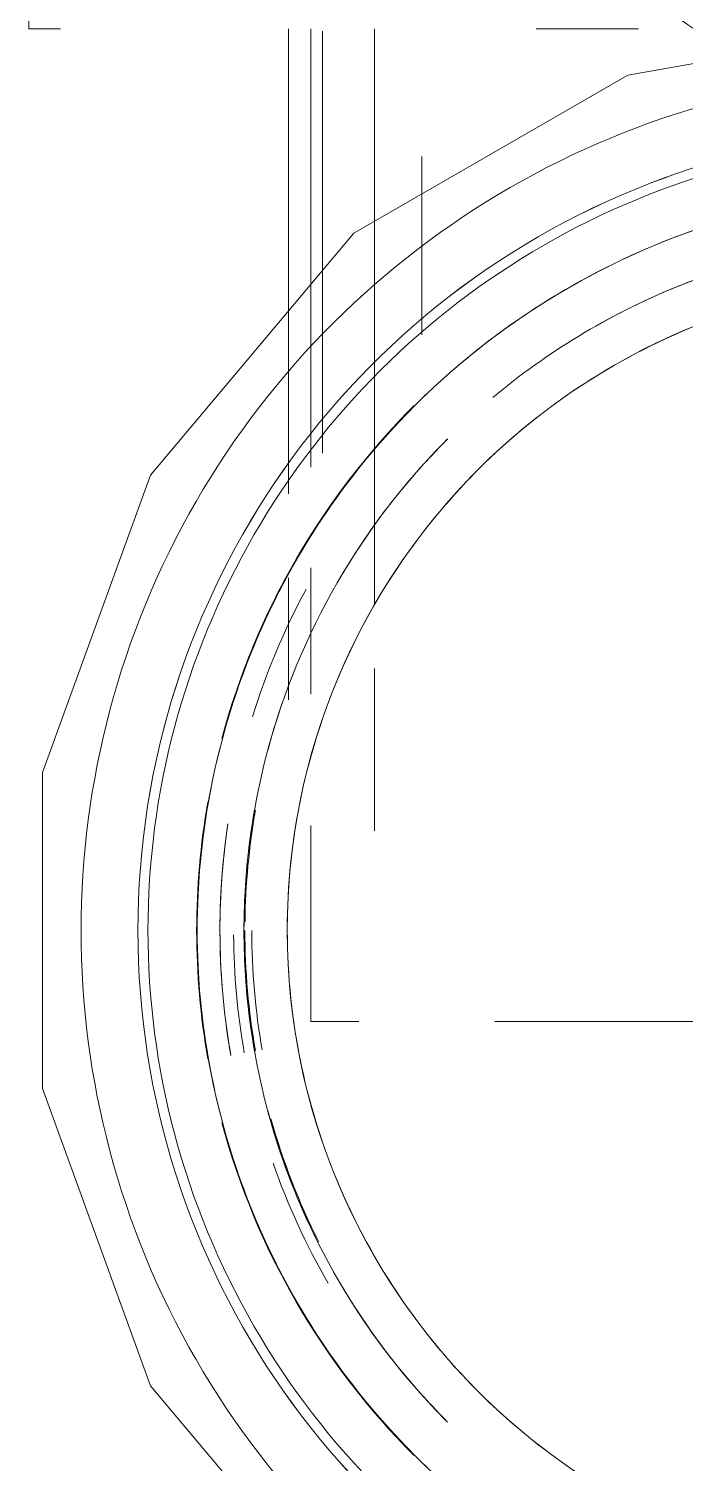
# Model space of a CAD drawing. Header units: metres. Extents: x 5 to 242, y -3 to 162.
# Drawn here: x 176.4415 to 176.5136, y 96.0434 to 96.201 of the extents above; entities that cross this region are included whole.
import ezdxf

# ---------------------------------------------------------------- set-up
doc = ezdxf.new("R2010")
doc.units = ezdxf.units.M
doc.layers.add('P-PIPE', color=7, linetype='Continuous', lineweight=5)
doc.layers.add('P-SANR-FIXT', color=7, linetype='Continuous', lineweight=5)

# ---------------------------------------------------------------- blocks, each defined once
blk = doc.blocks.new('Bomba Jacuzzi1 - 15B-T 1_1_2CV TRIF_220_380V _1 1_2CV_-2414014-TÉRREO 1_20')
at = {"layer": 'P-SANR-FIXT', "color": 254, "lineweight": 15, "true_color": 0xd3d3d3}
for p, q in [((0.1188539035431707, 0.1000000000000005), (0.09902800000000002, 0.1000000000000005)), ((0.09902800000000002, 0.1000000000000006), (0.1188539035431707, 0.1000000000000006)), ((0.09902800000000002, 0.1000000000000006), (0.1188539035431707, 0.1000000000000006)), ((0.09905599999993797, 0.07147000000000037), (0.0479579082981226, 0.07147000000000037)), ((0.03983716857415912, 0.06899999999979373), (0.02594911746121761, 0.06899999999979373)), ((0.05242102550234311, 0.06772500000000041), (0.09878500888999846, 0.06772500000000041)), ((0.03579571668968001, 0.06200000000000031), (0.05924381481993751, 0.06200000000000031)), ((0.09905599999993886, 0.06200000000000031), (0.05924381481993751, 0.06200000000000031))]:
    blk.add_line(p, q, dxfattribs=at)
at = {"layer": 'P-SANR-FIXT', "color": 254, "lineweight": 15, "true_color": 0xe9e9e9}
for p, q in [((0.09902800000000002, 0.1000000000000005), (0.09902800000000002, 0.09650000000000053)), ((0.09902800000000002, 0.09650000000000054), (0.09902800000000002, 0.1000000000000006)), ((-0.01000000000000001, 0.06900000000000042), (-0.01000000000000001, 0.06374768774327914))]:
    blk.add_line(p, q, dxfattribs=at)
at = {"layer": 'P-SANR-FIXT', "color": 9, "lineweight": 15, "true_color": 0xc0c0c0}
for p, q in [((0.1188539035431707, 0.1000000000000005), (0.09902800000000002, 0.1000000000000005)), ((0.0479579082981226, 0.07147000000000037), (0.09905599999993797, 0.07147000000000037)), ((0.09905600000007035, 0.06899999999979373), (0.05090153967190472, 0.06899999999979373)), ((0.05924381481993751, 0.06200000000000031), (0.09905599999993886, 0.06200000000000031))]:
    blk.add_line(p, q, dxfattribs=at)
at = {"layer": 'P-SANR-FIXT', "color": 254, "lineweight": 15, "true_color": 0xe0e0e0}
for p, q in [((0.02532207243563857, 0.07147000000000037), (0.03873347263779792, 0.07147000000000037)), ((0.01153630023511669, 0.06899999999979373), (-0.009999999999893771, 0.06899999999979373)), ((0.09878500888999846, 0.06772500000000041), (0.05242102550234311, 0.06772500000000041)), ((0.01093227280391171, 0.06200000000000031), (0.02877572674529153, 0.06200000000000031)), ((-0.01000000000000001, 0.04879036790187211), (-0.01000000000000001, 0.02066056475512687))]:
    blk.add_line(p, q, dxfattribs=at)
at = {"layer": 'P-SANR-FIXT', "color": 7, "lineweight": 15, "true_color": 0xf3f3f3}
for p, q in [((-0.01000000000000001, 0.06900000000000042), (-0.01000000000000001, 0.06374768774327928)), ((0.08503032854879675, 0.05680000000000045), (0.06544093350146538, 0.05680000000000045))]:
    blk.add_line(p, q, dxfattribs=at)
at = {"layer": 'P-SANR-FIXT', "color": 7, "lineweight": 15, "true_color": 0xefefef}
for p, q in [((0.02877572674529154, 0.06200000000000031), (0.01661284993070709, 0.06200000000000031)), ((0.06544093350146538, 0.05680000000000045), (0.08503032854879675, 0.05680000000000045))]:
    blk.add_line(p, q, dxfattribs=at)
at = {"layer": 'P-SANR-FIXT', "color": 7, "lineweight": 15, "true_color": 0xfafafa}
blk.add_line((0.09902800000000002, 0.04425000000000057), (0.09902800000000002, 0.03300000000000055), dxfattribs=at)
at = {"layer": 'P-SANR-FIXT', "color": 7, "lineweight": 15, "true_color": 0xfbfbfb}
blk.add_line((0.09902800000000002, 0.03300000000000057), (0.09902800000000002, 0.04425000000000058), dxfattribs=at)
at = {"layer": 'P-SANR-FIXT', "color": 9, "lineweight": 15, "true_color": 0xc0c0c0, "flags": 128}
blk.add_lwpolyline([(0.09999998131676355, 5.050566449236575e-16), (0.09396924395872282, 0.0342020127350565), (0.07660442781418467, 0.06427875796631603), (0.04999998598757245, 0.08660253633340473), (0.01736480680291962, 0.09848077070137191), (-0.01736482548615646, 0.09848077070137187), (-0.05000000467080925, 0.08660253633340458), (-0.07660444649742139, 0.06427875796631578), (-0.09396926264195941, 0.03420201273505619), (-0.1, 1.954921369333039e-16)], dxfattribs=at)
at = {"layer": 'P-SANR-FIXT', "color": 9, "lineweight": 15, "true_color": 0xc0c0c0}
for centre, radius, start, end in [((0, 1.023625628704395e-16), 0.08689609248961411, 359.9999999999994, 179.9999999999995), ((0, 1.127187232441429e-16), 0.08149000000000008, 359.9999999999996, 179.9999999999996), ((0, 1.127187232441429e-16), 0.07159999999999996, 7.824164516400251e-13, 180.0000000000004)]:
    blk.add_arc(centre, radius, start, end, dxfattribs=at)
at = {"layer": 'P-SANR-FIXT', "color": 254, "lineweight": 15, "true_color": 0xd3d3d3}
for centre, radius, start, end in [((0, 1.290458026391406e-16), 0.08689609248961411, 359.9999999999994, 179.9999999999995), ((0, 2.844391389089651e-16), 0.08154999999999998, 80.0127165999975, 99.98728340000247), ((0, 2.876365812198856e-16), 0.08155, 80.01271659999787, 99.9872834000029), ((0, 3.521183344901147e-16), 0.07898999999999999, 81.45566697350282, 99.99783366594279), ((0, 2.844391389089651e-16), 0.08155000000000005, 105, 135), ((0, 2.876365812198856e-16), 0.08154999999999993, 105.0000000000004, 135.0000000000004), ((0, 2.844391389089651e-16), 0.08154999999999993, 44.99999999999996, 74.99999999999996), ((0, 1.431086360526023e-16), 0.07635299999999996, 67.49999999999972, 112.4999999999996), ((0, 2.167599433278156e-16), 0.07634999999999997, 80.01271659999966, 99.98728340000034), ((0, 2.19957385638736e-16), 0.07634999999999999, 80.0127166, 99.98728340000076), ((0, 2.167599433278156e-16), 0.07635000000000003, 105, 135), ((0, 2.167599433278156e-16), 0.07634999999999995, 44.99999999999996, 74.99999999999996), ((0, 2.19957385638736e-16), 0.07635000000000004, 45.00000000000041, 75.00000000000041), ((0, 1.431086360526023e-16), 0.07635300000000006, 120.0430210605427, 134.9999999999996), ((0, 2.19957385638736e-16), 0.07634999999999993, 120.0000000000004, 135.0000000000004), ((0, 1.431086360526023e-16), 0.07635299999999993, 44.99999999999967, 59.95697893950775), ((0, 1.431086360526023e-16), 0.07635299999999995, 22.49999999999967, 39.94406122236082), ((0, 2.167599433278156e-16), 0.07634999999999996, 20.01271660010199, 29.99999999999997), ((0, 2.19957385638736e-16), 0.07635000000000007, 20.0127166001024, 30.00000000000044)]:
    blk.add_arc(centre, radius, start, end, dxfattribs=at)
at = {"layer": 'P-SANR-FIXT', "color": 254, "lineweight": 15, "true_color": 0xe0e0e0}
for centre, radius, start, end in [((0, 3.553157768010351e-16), 0.07898999999999999, 91.26206147926445, 99.99783366594319), ((0, 3.553157768010351e-16), 0.07899000000000002, 81.45566697350317, 91.26206147926445), ((0, 3.859579322806895e-16), 0.07749, 90.36142020589159, 99.9872833999778), ((0, 3.891553745916099e-16), 0.07748999999999998, 90.36142020589203, 99.98728339997821), ((0, 2.876365812198856e-16), 0.08155000000000005, 60.00000000006501, 75.0000000000004), ((0, 4.197975300712642e-16), 0.07624499999999997, 89.99999999999994, 99.98728339997079), ((0, 4.229949723821846e-16), 0.076245, 90.00000000000038, 99.98728339997123), ((0, 3.521183344901147e-16), 0.07898999999999994, 61.68274863901873, 72.71298052121791), ((0, 2.19957385638736e-16), 0.07634999999999995, 105.0000000000004, 120.0000000000004), ((0, 1.431086360526023e-16), 0.07635299999999996, 15.74537041245791, 22.49999999999968)]:
    blk.add_arc(centre, radius, start, end, dxfattribs=at)
at = {"layer": 'P-SANR-FIXT', "color": 254, "lineweight": 15, "true_color": 0xe9e9e9}
for centre, radius, start, end in [((0, 4.197975300712642e-16), 0.076245, 80.01271660002915, 89.2710763463828), ((0, 4.229949723821846e-16), 0.07624500000000003, 80.01271660002953, 89.27107634638317), ((0, 4.874767256524138e-16), 0.07549499999999996, 89.99999999999994, 99.98728339993099), ((0, 4.906741679633342e-16), 0.07549499999999999, 90.00000000000037, 99.98728339993141), ((0, 3.859579322806895e-16), 0.07749000000000006, 109.253597996844, 120), ((0, 3.891553745916099e-16), 0.07748999999999993, 109.2535979968444, 120.0000000000004)]:
    blk.add_arc(centre, radius, start, end, dxfattribs=at)
at = {"layer": 'P-SANR-FIXT', "color": 7, "lineweight": 15, "true_color": 0xefefef}
blk.add_arc((0, 4.197975300712642e-16), 0.07624500000000006, 105.7289236541095, 116.6508030065604, dxfattribs=at)
at = {"layer": 'P-SANR-FIXT', "color": 7, "lineweight": 15, "true_color": 0xf3f3f3}
blk.add_arc((0, 4.229949723821846e-16), 0.07624499999999997, 105.7289236541099, 116.6508030065608, dxfattribs=at)
at = {"layer": 'P-SANR-FIXT', "color": 9, "lineweight": 15, "true_color": 0xc0c0c0}
for centre, major_axis, ratio, start_param, end_param in [((-8.872786700619351e-06, 1.194313342431606e-16), (1.85329449417384e-09, 0.09424203516568411), 0.9999999532919074, 4.712389000049942, 7.853981653639738), ((-3.064626870619938e-06, 1.531878561429779e-16), (0, 0.08799999999999777), 0.999999953291906, 5.061454830783552, 7.504915783575618), ((6.456456463216353e-18, 1.709992020943752e-16), (0, 0.08799999999999777), 0.9999999532919062, 5.061454830783546, 7.504915783575612)]:
    blk.add_ellipse(centre, major_axis=major_axis, ratio=ratio, start_param=start_param, end_param=end_param, dxfattribs=at)
at = {"layer": 'P-SANR-FIXT', "color": 254, "lineweight": 15, "true_color": 0xd3d3d3}
for centre, major_axis, ratio, start_param, end_param in [((-3.064626870619938e-06, 1.531878561429779e-16), (0, 0.08799999999999766), 0.9999999532919084, 4.949531339823037, 5.061454830783553), ((6.456456463216353e-18, 1.709992020943752e-16), (0, 0.08799999999999775), 0.9999999532919068, 4.949531339823031, 5.061454830783546)]:
    blk.add_ellipse(centre, major_axis=major_axis, ratio=ratio, start_param=start_param, end_param=end_param, dxfattribs=at)
at = {"layer": 'P-SANR-FIXT', "color": 9, "lineweight": 15, "true_color": 0xc0c0c0}
for points, knots in [([(-0.08149, 6.915610263412785e-16), (-0.08148999999999998, 0.005333582773260973), (-0.08043936840709714, 0.01600059014543053), (-0.0757721031800545, 0.0313863415192503), (-0.06819284841398482, 0.04556576560923738), (-0.05799301510907046, 0.05799445858359879), (-0.04556408001983154, 0.0681929903311892), (-0.02665942578964575, 0.0783037554691922), (7.537335626577962e-07, 0.08361310612496461), (0.03199919312469778, 0.07724569004400805), (0.05912412820276933, 0.05912064882930373), (0.07724849923916756, 0.03199308827359808), (0.0814900000000001, 0.01066357034138363), (0.08149000000000003, -6.285110452919352e-16)], [-1, -1, -1, -1, -0.9375, -0.875, -0.8125, -0.75, -0.6875, -0.625, -0.5, -0.375, -0.25, -0.125, 0, 0, 0, 0]), ([(0.07160000000000001, 8.170372942311886e-16), (0.07159999999999996, 0.004996843003584869), (0.07055012434632335, 0.01499139778632501), (0.06589111025518522, 0.02933330300252009), (0.05835243489548379, 0.04239177096085897), (0.04826334414661269, 0.05359771425668258), (0.0360648502580706, 0.0624614457847582), (0.02229012284592068, 0.06859358641576921), (0.002624721371722811, 0.07278074740840991), (-0.02278000513027219, 0.07011875253094395), (-0.04933087644795584, 0.05478847502356465), (-0.06735058388932334, 0.02998633844027752), (-0.0716000000000001, 0.009997411137902276), (-0.07160000000000001, -3.300021714225388e-16)], [-1, -1, -1, -1, -0.9333333333333333, -0.8666666666666667, -0.8, -0.7333333333333333, -0.6666666666666666, -0.6, -0.5333333333333333, -0.4, -0.2666666666666667, -0.1333333333333333, 0, 0, 0, 0])]:
    blk.add_open_spline(points, degree=3, knots=knots, dxfattribs=at)
blk = doc.blocks.new('AF_Soldavel_Uniao - Standard-V101-TÉRREO 1_20')
at = {"layer": 'P-PIPE', "color": 4, "lineweight": 15, "true_color": 0x00ffff}
for p, q in [((150.1392395993948, 96.28602145166498), (150.1393787350011, 96.2842589349181)), ((150.1392395993948, 96.28602145166498), (150.1393787350011, 96.2842589349181)), ((150.1460572441064, 96.2842589349181), (150.1461963797128, 96.28602145166498)), ((150.1460572441064, 96.2842589349181), (150.1461963797128, 96.28602145166498)), ((150.1205559508178, 96.27814304159898), (150.1196325325371, 96.27965072945757)), ((150.1205559508178, 96.27814304159898), (150.1196325325371, 96.27965072945757)), ((150.1658034465705, 96.27965072945757), (150.1648800282898, 96.27814304159898)), ((150.1658034465705, 96.27965072945757), (150.1648800282898, 96.27814304159898)), ((150.1140043790337, 96.27556163658319), (150.1151529234544, 96.27421751243956)), ((150.1140043790337, 96.27556163658319), (150.1151529234544, 96.27421751243956)), ((150.1702830556531, 96.27421751243958), (150.1714316000739, 96.27556163658319)), ((150.1702830556531, 96.27421751243958), (150.1714316000739, 96.27556163658319)), ((150.1151529234544, 96.20969955354624), (150.1140043790337, 96.20835542940263)), ((150.1151529234544, 96.20969955354624), (150.1140043790337, 96.20835542940263)), ((150.1714316000739, 96.20835542940263), (150.1702830556531, 96.20969955354624)), ((150.1714316000739, 96.20835542940263), (150.1702830556531, 96.20969955354624)), ((150.1196325325371, 96.20426633652825), (150.1205559508178, 96.20577402438684)), ((150.1196325325371, 96.20426633652825), (150.1205559508178, 96.20577402438684)), ((150.1648800282898, 96.20577402438684), (150.1658034465705, 96.20426633652825)), ((150.1648800282898, 96.20577402438684), (150.1658034465705, 96.20426633652825)), ((150.1393787350011, 96.19965813106772), (150.1392395993948, 96.19789561432084)), ((150.1393787350011, 96.19965813106772), (150.1392395993948, 96.19789561432084)), ((150.1461963797128, 96.19789561432084), (150.1460572441064, 96.19965813106772)), ((150.1461963797128, 96.19789561432084), (150.1460572441064, 96.19965813106772))]:
    blk.add_line(p, q, dxfattribs=at)
for radius, start, end in [(0.04420000000000069, 30.00000000001039, 149.9999999999896), (0.04420000000000135, 94.51365076998617, 121.4863492300073), (0.04419999999999625, 85.4863492300137, 94.51365076998628), (0.04419999999999625, 58.51365076999208, 85.4863492300137), (0.0424319999999998, 94.51365076998582, 121.4863492299991), (0.0424319999999998, 94.51365076998582, 121.4863492299991), (0.04243199999999431, 58.51365076996534, 85.4863492300137), (0.04243199999999431, 58.51365076996534, 85.4863492300137), (0.04419999999999015, 121.4863492300126, 130.5136507699713), (0.04420000000000135, 49.48634923000179, 58.51365076998844), (0.04420000000000022, 130.5136507699601, 143.9999999999825), (0.04420000000000861, 35.99999999999068, 49.48634923000655), (0.04243199999999826, 130.5136507700078, 144.0000000000199), (0.04243199999999826, 130.5136507700078, 144.0000000000199), (0.04243200000000248, 35.99999999999721, 49.48634922999381), (0.04243200000000248, 35.99999999998705, 49.4863492299994), (0.03069999999999595, 0, 180), (0.03069999999999595, 0, 180), (0.03069999999999595, 0, 180), (0.03069999999999595, 0, 180), (0.02499999999999454, 75.00000000000217, 104.9999999999978), (0.02499999999999454, 75.00000000000217, 104.9999999999978), (0.02499999999999454, 75.00000000000217, 104.9999999999978), (0.02499999999999454, 75.00000000000217, 104.9999999999978), (0.02499999999997726, 135.0000000000163, 180), (0.02499999999999618, 135, 180), (0.02499999999999618, 135, 180), (0.02499999999997726, 135.0000000000163, 180), (0.03069999999999595, 180, 0), (0.03069999999999595, 180, 0), (0.03069999999999595, 180, 0), (0.03069999999999595, 180, 0), (0.02499999999999454, 180, 194.9999999999975), (0.02499999999997726, 180, 194.9999999999893), (0.02499999999997726, 180, 194.9999999999893), (0.02499999999999454, 180, 194.9999999999975), (0.04420000000000069, 210.0000000000031, 329.9999999999962), (0.04243200000001919, 215.9999999999974, 229.4863492300102), (0.04243200000001919, 215.9999999999974, 229.4863492300102), (0.02499999999999454, 255.0000000000018, 284.9999999999974), (0.02499999999999454, 255.0000000000018, 284.9999999999974), (0.02499999999999454, 255.0000000000018, 284.9999999999974), (0.02499999999999454, 255.0000000000018, 284.9999999999974), (0.04243200000001986, 310.5136507699922, 323.9999999999928), (0.04243200000001986, 310.5136507699869, 323.9999999999997), (0.04419999999999015, 216.0000000000063, 229.4863492300283), (0.04420000000000651, 310.5136507699984, 324.0000000000141), (0.04420000000000135, 229.4863492300342, 238.5136507699924), (0.04420000000000861, 301.4863492300069, 310.5136507699931), (0.0424320000000037, 238.5136507700033, 265.4863492300143), (0.0424320000000037, 238.5136507700033, 265.4863492300143), (0.0424319999999998, 274.5136507699854, 301.4863492300315), (0.0424319999999998, 274.5136507699854, 301.4863492300315), (0.04419999999999625, 238.5136507699918, 265.4863492300133), (0.04420000000000135, 274.5136507699866, 301.4863492300112), (0.04419999999999625, 265.4863492300133, 274.5136507699859)]:
    blk.add_arc((150.1427179895538, 96.24195853299291), radius, start, end, dxfattribs=at)
blk = doc.blocks.new('AF_Soldavel_Valvula de Retencao - Soldável - 50 mm-V106-TÉRREO 1_20')
at = {"layer": 'P-PIPE', "color": 4, "lineweight": 15, "true_color": 0x00ffff}
for centre, radius, start, end in [((150.142717989554, 96.24195853299292), 0.04901000000001656, 39.99999999999238, 139.9999999999863), ((150.142717989554, 96.24195853299292), 0.04901000000002007, 39.99999999999439, 139.9999999999842), ((150.1427179895541, 96.24195853299292), 0.04722999999914677, 40.00000000001885, 140.0000000000033), ((150.142717989554, 96.24195853299292), 0.04722999999999115, 39.9999999999802, 139.9999999999977), ((150.142717989554, 96.24195853299292), 0.0425500000000059, 29.99999999998039, 150.0000000000005), ((150.142717989554, 96.24195853299292), 0.0406799999999823, 39.99999999996092, 139.9999999999876), ((150.142717989554, 96.24195853299292), 0.0406799999999823, 39.99999999996092, 139.9999999999876), ((150.142717989554, 96.24195853299292), 0.03051999999999566, 0, 180), ((150.142717989554, 96.24195853299292), 0.03051999999999566, 0, 180), ((150.142717989554, 96.24195853299292), 0.03051999999999566, 0, 180), ((150.142717989554, 96.24195853299292), 0.03052000000002408, 0, 180), ((150.1427179895539, 96.24195853299292), 0.02499999999999454, 75.00000000000217, 104.9999999999978), ((150.142717989554, 96.24195853299292), 0.02499999999996708, 74.99999999998646, 105.0000000000136), ((150.142717989554, 96.24195853299292), 0.02500000000002199, 75.00000000001792, 104.9999999999821), ((150.1427179895539, 96.24195853299292), 0.02499999999999454, 75.00000000000217, 104.9999999999978), ((150.142717989554, 96.24195853299292), 0.02499999999998652, 119.9999999999948, 180), ((150.142717989554, 96.24195853299292), 0.02499999999997726, 120.0000000000019, 180), ((150.1427179895539, 96.24195853299292), 0.02499999999999618, 135, 180), ((150.1427179895539, 96.24195853299292), 0.02500000000000568, 134.9999999999837, 180), ((150.142717989554, 96.24195853299292), 0.02500000000003411, 0, 15.00000000000539), ((150.142717989554, 96.24195853299292), 0.02500000000002199, 0, 14.99999999999669), ((150.142717989554, 96.24195853299292), 0.03052000000002408, 180, 0), ((150.142717989554, 96.24195853299292), 0.03052000000002408, 180, 0), ((150.142717989554, 96.24195853299292), 0.03052000000002408, 180, 0), ((150.142717989554, 96.24195853299292), 0.03051999999999566, 180, 0), ((150.1427179895539, 96.24195853299292), 0.02500000000000568, 180, 195.0000000000056), ((150.142717989554, 96.24195853299292), 0.02499999999997726, 180, 195.0000000000062), ((150.142717989554, 96.24195853299292), 0.02499999999996708, 180, 194.9999999999986), ((150.1427179895539, 96.24195853299292), 0.02499999999999454, 180, 194.9999999999975), ((150.142717989554, 96.24195853299292), 0.02500000000002535, 300.0000000000123, 0), ((150.142717989554, 96.24195853299292), 0.02500000000003411, 300.0000000000015, 0), ((150.142717989554, 96.24195853299292), 0.04255000000000209, 210.0000000000094, 330.000000000009), ((150.1427179895539, 96.24195853299292), 0.02499999999999454, 255.0000000000018, 284.9999999999974), ((150.142717989554, 96.24195853299292), 0.02500000000002199, 255.0000000000175, 284.9999999999817), ((150.142717989554, 96.24195853299292), 0.02499999999996708, 254.9999999999861, 285.0000000000132), ((150.1427179895539, 96.24195853299292), 0.02499999999999454, 255.0000000000018, 284.9999999999974), ((150.142717989554, 96.24195853299292), 0.04068000000000758, 220.0000000000281, 320.0000000000227), ((150.142717989554, 96.24195853299292), 0.04068000000000758, 220.0000000000281, 320.0000000000227), ((150.142717989554, 96.24195853299292), 0.04901000000001656, 220.0000000000059, 320.0000000000148), ((150.142717989554, 96.24195853299292), 0.0490100000000018, 219.9999999999974, 320.0000000000232), ((150.1427179895541, 96.24195853299292), 0.04723000000085729, 219.9999999999959, 319.9999999999812), ((150.142717989554, 96.24195853299292), 0.04722999999999465, 220.0000000000028, 320.0000000000186)]:
    blk.add_arc(centre, radius, start, end, dxfattribs=at)

msp = doc.modelspace()

# ---------------------------------------------------------------- block references
at = {"layer": 'P-PIPE', "color": 4, "lineweight": 15, "true_color": 0x00ffff}
for name in ['AF_Soldavel_Valvula de Retencao - Soldável - 50 mm-V106-TÉRREO 1_20', 'AF_Soldavel_Uniao - Standard-V101-TÉRREO 1_20']:
    msp.add_blockref(name, (26.39876504313851, 0), dxfattribs=at)
at = {"layer": 'P-SANR-FIXT', "color": 254, "lineweight": 15, "true_color": 0xd3d3d3, "rotation": 89.99999999999915}
msp.add_blockref('Bomba Jacuzzi1 - 15B-T 1_1_2CV TRIF_220_380V _1 1_2CV_-2414014-TÉRREO 1_20', (176.5414830326923, 96.10195853299291), dxfattribs=at)

doc.saveas('drawing.dxf')
